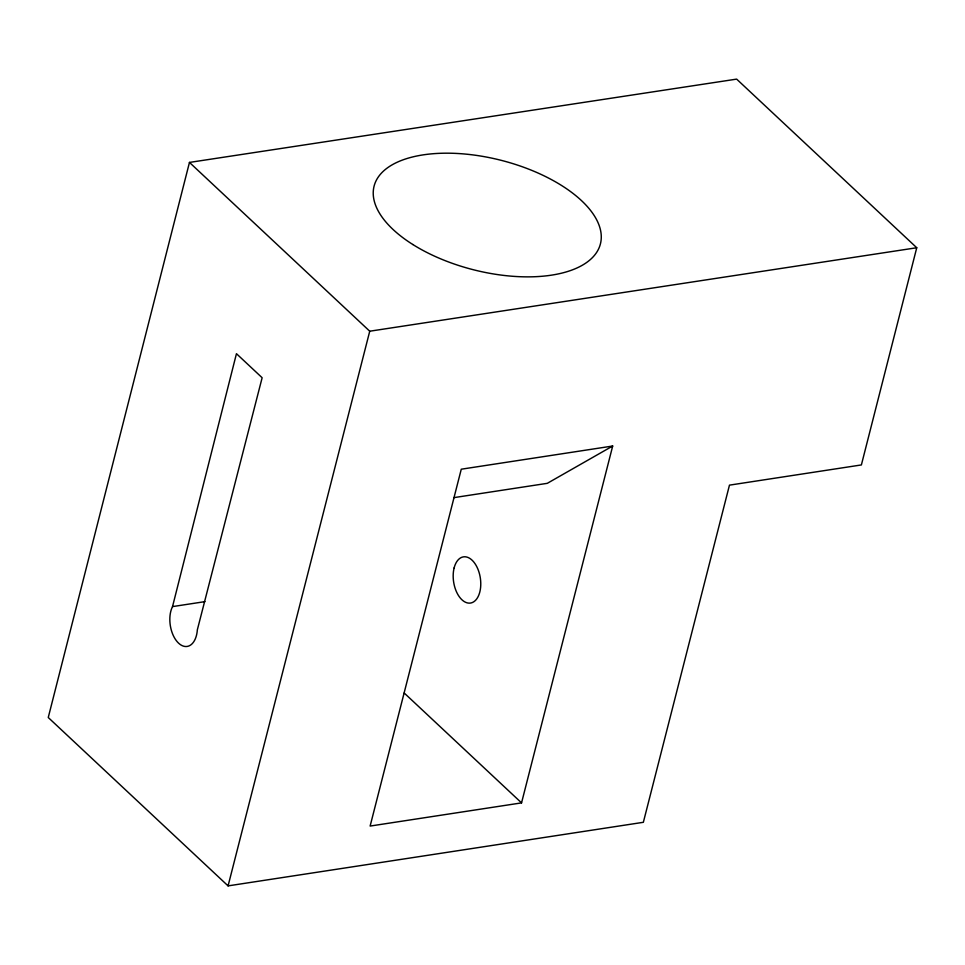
<?xml version="1.0" encoding="UTF-8"?>
<svg xmlns="http://www.w3.org/2000/svg" width="965" height="965" viewBox="0 0 965 965"><rect width="100%" height="100%" fill="white"/><g stroke="black" fill="none" stroke-linecap="round" stroke-linejoin="round"><path stroke-width="1.45" d="M172.53 606.599L236.449 353.685L262.142 377.737L197.343 629.831A23.365 13.498 81.3 0 1 178.573 643.16A23.365 13.498 81.3 0 1 172.53 606.599L204.918 601.641M189.466 162.422L48.25 717.514L228.078 885.882L643.353 822.301L729.468 485.142L861.383 464.937L916.75 247.74L736.645 79.118L189.466 162.422L369.74 331.212L916.75 247.74M228.078 885.882L369.74 331.212M521.546 802.88L612.691 446.023L461.27 469.207L370.126 826.064L521.546 802.88L404.202 693.015M612.691 446.023L547.288 483.332L453.767 497.651M412.839 244.519A116.801 56.453 14.3 0 0 599.289 247.342A116.801 56.453 14.3 0 0 449.594 153.206A116.801 56.453 14.3 0 0 412.839 244.519M454.129 567.927A23.365 13.498 81.3 0 0 469.026 603.137A23.365 13.498 81.3 0 0 477.772 568.807A23.365 13.498 81.3 0 0 454.129 567.927"/></g></svg>
